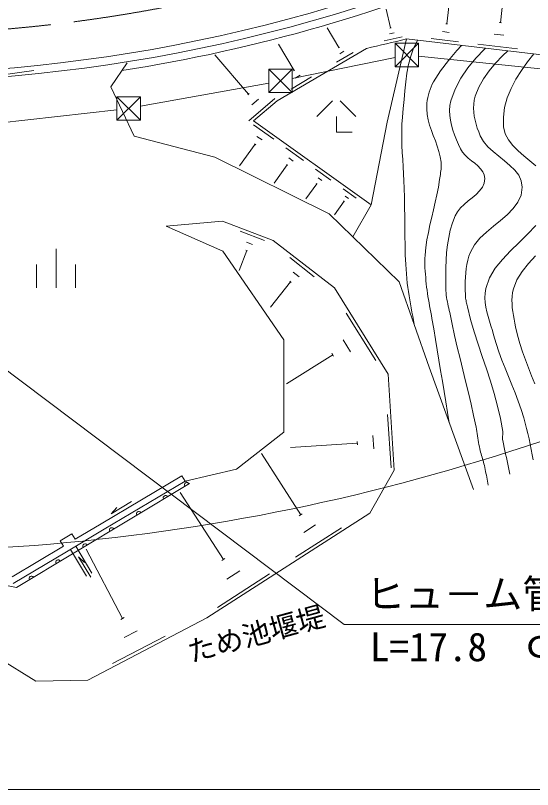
# Model space of a CAD drawing. Units: millimetres, scale not verified. Extents: x 40000 to 680000, y 20000 to 380000.
# Drawn here: x 230897 to 263911, y 205000 to 254453 of the extents above; entities that cross this region are included whole.
import ezdxf
from ezdxf.enums import TextEntityAlignment as Align

# ---------------------------------------------------------------- set-up
doc = ezdxf.new("R2010")
doc.units = ezdxf.units.MM
doc.header["$LTSCALE"] = 1000
doc.linetypes.add('CHAIN', pattern=[18.5, 12, -1.5, 3.5, -1.5])
for name, color, linetype, lineweight in [('M-BGD', 7, 'Continuous', 13), ('M-BMK', 2, 'CHAIN', 13), ('M-BMK-ROW', 30, 'Continuous', 13), ('M-STR-HTXT', 7, 'Continuous', 13), ('M-TTL-BAND', 7, 'Continuous', 13)]:
    doc.layers.add(name, color=color, linetype=linetype, lineweight=lineweight)
doc.styles.add('ＭＳ ゴシック', font='')
doc.styles.get('ＭＳ ゴシック').set_extended_font_data('MS Gothic')

msp = doc.modelspace()

# ---------------------------------------------------------------- linework, layer by layer
at = {"layer": 'M-BGD'}
for p, q in [((261861, 253992), (262313, 257816)), ((258436, 253920), (258734, 256437)), ((254848, 253656), (254565, 254847)), ((258382, 253926), (258491, 253913)), ((261781, 254002), (261940, 253983)), ((251549, 252405), (250806, 253668)), ((255075, 253342), (254785, 253274)), ((254884, 253664), (254811, 253647)), ((258155, 253420), (258593, 253368)), ((261454, 253269), (262088, 253194)), ((255592, 253097), (254432, 252823)), ((254621, 247633), (255865, 252956)), ((265392, 251830), (255865, 252956)), ((257436, 252972), (259188, 252765)), ((253301, 252349), (247604, 249002)), ((248684, 250932), (247698, 252610)), ((251582, 252424), (251516, 252385)), ((260412, 252620), (262949, 252320)), ((245776, 249430), (243622, 251946)), ((252450, 252081), (251393, 251460)), ((251867, 252165), (251603, 252010)), ((236979, 249886), (238023, 251431)), ((226322, 250151), (232062, 250935)), ((248725, 250957), (248643, 250908)), ((249807, 250529), (248490, 249754)), ((249081, 250634), (248751, 250440)), ((238475, 246733), (236979, 249886)), ((245828, 249474), (245724, 249385)), ((247461, 249143), (245798, 247720)), ((246411, 249109), (245995, 248753)), ((246100, 247716), (247604, 249002)), ((251137, 248993), (250137, 247993)), ((251637, 248993), (252637, 247993)), ((251387, 247993), (251387, 246993)), ((246100, 247716), (253615, 242350)), ((246105, 247466), (247402, 246541)), ((253615, 242350), (254621, 247633)), ((251888, 215533), (210239, 246942)), ((251387, 246993), (252387, 246993)), ((243634, 245402), (238475, 246733)), ((246313, 246730), (246638, 246499)), ((246198, 246225), (245209, 244840)), ((246157, 246254), (246238, 246197)), ((248163, 245997), (249295, 245189)), ((250921, 241782), (243634, 245402)), ((248345, 245354), (248628, 245152)), ((248244, 244914), (247411, 243746)), ((248209, 244939), (248280, 244889)), ((250063, 244640), (251042, 243941)), ((250221, 244084), (250466, 243909)), ((250133, 243703), (249443, 242737)), ((250103, 243725), (250164, 243681)), ((251817, 243388), (252655, 242789)), ((251952, 242912), (252161, 242762)), ((251877, 242586), (251263, 241726)), ((251851, 242604), (251903, 242567)), ((253615, 242350), (252432, 240318)), ((255405, 237438), (250921, 241782)), ((240525, 240993), (244116, 241303)), ((244133, 239386), (240525, 240993)), ((244116, 241303), (247348, 240077)), ((246797, 240072), (245234, 240665)), ((246033, 239825), (245642, 239973)), ((247348, 240077), (251277, 237049)), ((233489, 237046), (233489, 239546)), ((248025, 233725), (244133, 239386)), ((245660, 239431), (245177, 238158)), ((245708, 239412), (245611, 239449)), ((249968, 237761), (248410, 238986)), ((232239, 237046), (232239, 238546)), ((234739, 237046), (234739, 238546)), ((249016, 237753), (248627, 238060)), ((248454, 237439), (247177, 235816)), ((248503, 237401), (248405, 237478)), ((257317, 231974), (255405, 237438)), ((251277, 237049), (254691, 231542)), ((253916, 232402), (252018, 235428)), ((248034, 227828), (248025, 233725)), ((252296, 232967), (251822, 233724)), ((251151, 232776), (248199, 230925)), ((251210, 232681), (251092, 232871)), ((260141, 224164), (257317, 231974)), ((254691, 231542), (255085, 225407)), ((254876, 225549), (254656, 228961)), ((245009, 225476), (248034, 227828)), ((253770, 226763), (253715, 227616)), ((252719, 227123), (248449, 226849)), ((252726, 227017), (252712, 227230)), ((249112, 222547), (246597, 226458)), ((236358, 221974), (241521, 225047)), ((241521, 225047), (241726, 224703)), ((241726, 224703), (245009, 225476)), ((253518, 222648), (255085, 225407)), ((242007, 224560), (230955, 217913)), ((236562, 221630), (241726, 224703)), ((241726, 224703), (242007, 224560)), ((244170, 219699), (241420, 223974)), ((237015, 222624), (238304, 223391)), ((237015, 222624), (237368, 223009)), ((243120, 215961), (253518, 222648)), ((249020, 222487), (249204, 222606)), ((234160, 220194), (236562, 221630)), ((234704, 220985), (236358, 221974)), ((248777, 219837), (251717, 221728)), ((249312, 221428), (250047, 221901)), ((234501, 221333), (233747, 220894)), ((234704, 220985), (234501, 221333)), ((233954, 220538), (233747, 220894)), ((230683, 218583), (233954, 220538)), ((230757, 218161), (234160, 220194)), ((235434, 218626), (234403, 220340)), ((235777, 218831), (234746, 220545)), ((237727, 215927), (235411, 220360)), ((234927, 219857), (235700, 218571)), ((234927, 219857), (235313, 219506)), ((244066, 219632), (244274, 219765)), ((243790, 216630), (247120, 218771)), ((244396, 218432), (245228, 218967)), ((230955, 217913), (228122, 218448)), ((235526, 211995), (243120, 215961)), ((237622, 215872), (237831, 215981)), ((237833, 214704), (238670, 215141)), ((251888, 215533), (270888, 215533)), ((227479, 214843), (232201, 211917)), ((237102, 213043), (240450, 214792)), ((232201, 211917), (235526, 211995))]:
    msp.add_line(p, q, dxfattribs=at)
for points in [[(256356, 234719), (256311, 234981), (256263, 235242), (256215, 235504), (256166, 235766), (256117, 236027), (256070, 236289), (256026, 236551), (255985, 236814), (255948, 237077), (255916, 237341), (255859, 237947), (255817, 238553), (255789, 239161), (255770, 239770), (255758, 240378), (255752, 240988), (255748, 241597), (255743, 242207), (255736, 242816), (255722, 243424), (255704, 243879), (255679, 244333), (255650, 244788), (255620, 245243), (255592, 245697), (255571, 246152), (255559, 246606), (255559, 247060), (255575, 247513), (255611, 247965), (255661, 248518), (255706, 249081), (255753, 249648), (255812, 250215), (255889, 250776), (255995, 251327), (256136, 251861), (256321, 252375), (256558, 252862), (256566, 252874)], [(258599, 228429), (258488, 229096), (258377, 229762), (258266, 230428), (258156, 231095), (258045, 231761), (257934, 232428), (257823, 233094), (257712, 233761), (257601, 234427), (257490, 235094), (257455, 235295), (257419, 235495), (257381, 235696), (257344, 235897), (257306, 236097), (257270, 236298), (257236, 236499), (257205, 236701), (257176, 236903), (257152, 237105), (257130, 237308), (257109, 237510), (257089, 237713), (257071, 237917), (257056, 238120), (257044, 238324), (257037, 238527), (257035, 238730), (257039, 238934), (257050, 239137), (257098, 239626), (257169, 240112), (257259, 240595), (257363, 241077), (257475, 241558), (257590, 242038), (257703, 242519), (257809, 243001), (257904, 243484), (257981, 243970), (257997, 244081), (258014, 244191), (258030, 244302), (258046, 244413), (258059, 244524), (258071, 244635), (258079, 244746), (258082, 244857), (258081, 244968), (258074, 245079), (258023, 245427), (257939, 245770), (257831, 246108), (257708, 246444), (257578, 246779), (257452, 247114), (257337, 247451), (257244, 247790), (257180, 248134), (257155, 248484), (257158, 248663), (257170, 248844), (257191, 249024), (257221, 249204), (257260, 249382), (257308, 249558), (257366, 249730), (257433, 249899), (257510, 250062), (257596, 250219), (258043, 250918), (258539, 251584), (259079, 252218), (259387, 252540)], [(260913, 252359), (260856, 252308), (260286, 251721), (259771, 251102), (259326, 250445), (258964, 249747), (258699, 249002), (258637, 248697), (258614, 248386), (258626, 248072), (258669, 247756), (258739, 247440), (258830, 247127), (258938, 246817), (259059, 246512), (259189, 246214), (259323, 245926), (259451, 245716), (259617, 245525), (259809, 245347), (260016, 245177), (260224, 245009), (260422, 244840), (260597, 244663), (260738, 244473), (260832, 244265), (260867, 244034), (260826, 243746), (260709, 243486), (260533, 243249), (260313, 243026), (260066, 242813), (259806, 242602), (259551, 242387), (259315, 242162), (259114, 241918), (258965, 241651), (258797, 241201), (258663, 240739), (258559, 240269), (258483, 239790), (258429, 239307), (258395, 238819), (258378, 238330), (258373, 237840), (258377, 237353), (258386, 236869), (258393, 236727), (258406, 236586), (258425, 236445), (258447, 236305), (258474, 236165), (258502, 236025), (258532, 235886), (258563, 235746), (258593, 235607), (258622, 235468), (258774, 234733), (258937, 234000), (259107, 233270), (259282, 232540), (259460, 231811), (259638, 231082), (259814, 230352), (259985, 229621), (260149, 228889), (260303, 228155), (260330, 228015), (260354, 227876), (260377, 227736), (260399, 227596), (260420, 227456), (260442, 227315), (260465, 227175), (260490, 227036), (260516, 226897), (260545, 226758), (260571, 226651), (260599, 226545), (260628, 226439), (260659, 226333), (260691, 226228), (260723, 226122), (260754, 226017), (260783, 225911), (260811, 225805), (260837, 225698), (260864, 225574), (260890, 225450), (260916, 225325), (260940, 225201), (260964, 225076), (260986, 224951), (261009, 224826), (261030, 224701), (261052, 224576), (261072, 224450)], [(262343, 252190), (261994, 251870), (261546, 251410), (261137, 250926), (260778, 250414), (260480, 249870), (260252, 249289), (260190, 249044), (260155, 248792), (260145, 248537), (260158, 248279), (260191, 248020), (260241, 247762), (260306, 247506), (260385, 247255), (260473, 247010), (260570, 246772), (260781, 246402), (261064, 246066), (261396, 245755), (261756, 245459), (262121, 245169), (262470, 244876), (262780, 244570), (263030, 244242), (263197, 243881), (263259, 243480), (263187, 242978), (262984, 242526), (262678, 242112), (262295, 241725), (261864, 241354), (261413, 240987), (260968, 240613), (260557, 240220), (260208, 239796), (259949, 239332), (259854, 239077), (259779, 238817), (259720, 238551), (259676, 238282), (259646, 238009), (259627, 237733), (259617, 237457), (259614, 237181), (259616, 236906), (259622, 236633), (259625, 236553), (259632, 236473), (259642, 236394), (259655, 236314), (259669, 236235), (259685, 236156), (259702, 236078), (259720, 235999), (259738, 235921), (259755, 235842), (259955, 235039), (260185, 234243), (260436, 233452), (260699, 232664), (260964, 231877), (261223, 231088), (261465, 230296), (261683, 229499), (261866, 228695), (262006, 227881), (262012, 227822), (262013, 227764), (262012, 227705), (262008, 227646), (262004, 227587), (262000, 227528), (261997, 227469), (261997, 227410), (262000, 227352), (262008, 227294), (262049, 227078), (262095, 226862), (262142, 226647), (262191, 226432), (262241, 226217), (262290, 226003), (262338, 225788), (262384, 225572), (262427, 225356), (262466, 225139)], [(263997, 251995), (263595, 251492), (263200, 250944), (262845, 250376), (262540, 249790), (262298, 249190), (262130, 248579), (262049, 247959), (262066, 247332), (262173, 246897), (262375, 246505), (262654, 246147), (262987, 245812), (263355, 245491), (263738, 245174), (264114, 244851)], [(264115, 241027), (263599, 240482), (263052, 239950), (262504, 239419), (261987, 238873), (261532, 238300), (261170, 237684), (260933, 237012), (260885, 236717), (260873, 236421), (260891, 236123), (260935, 235824), (260999, 235525), (261078, 235226), (261165, 234927), (261256, 234630), (261346, 234335), (261427, 234043), (261584, 233501), (261761, 232966), (261956, 232436), (262163, 231910), (262375, 231386), (262589, 230862), (262799, 230337), (263001, 229809), (263187, 229276), (263355, 228737), (263447, 228406), (263533, 228073), (263613, 227739), (263689, 227403), (263761, 227067), (263831, 226730), (263898, 226392), (263963, 226054)], [(264093, 239105), (263647, 238616), (263246, 238105), (262919, 237564), (262693, 236979), (262641, 236744), (262610, 236505), (262599, 236263), (262603, 236020), (262621, 235775), (262651, 235530), (262689, 235286), (262732, 235042), (262780, 234800), (262828, 234561), (262950, 234025), (263098, 233496), (263267, 232972), (263453, 232453), (263650, 231937), (263855, 231424), (264063, 230911)]]:
    msp.add_lwpolyline(points, dxfattribs=at)
for centre, radius, start, end in [((221698, 353210), 102500, 266.82829, 293.31579), ((221698, 353210), 103020, 266.82829, 293.31579), ((221698, 353210), 103520, 278.88421, 293.31579), ((230466, 354495), 104668, 282.60147, 284.04401), ((241837, 224460), 150, 31.0257, 211.0257), ((240481, 223642), 150, 31.0257, 211.0257), ((238767, 222612), 150, 31.0257, 211.0257), ((237053, 221581), 150, 31.0257, 211.0257), ((235340, 220550), 150, 31.0257, 211.0257), ((233626, 219519), 150, 31.0257, 211.0257), ((231912, 218488), 150, 31.0257, 211.0257)]:
    msp.add_arc(centre, radius, start, end, dxfattribs=at)
at = {"layer": 'M-BMK'}
msp.add_arc((221698, 353210), 100000, 266.82847, 293.31576, dxfattribs=at)
at = {"layer": 'M-BMK-ROW'}
for p, q in [((255136, 251174), (255136, 252674)), ((255136, 252674), (256636, 252674)), ((256636, 252674), (255136, 251174)), ((256636, 251174), (255136, 252674)), ((256636, 252674), (256636, 251174)), ((248571, 250426), (255136, 251770)), ((256636, 251847), (265041, 250984)), ((247071, 249523), (247071, 251023)), ((247071, 251023), (248571, 251023)), ((248571, 251023), (247071, 249523)), ((248571, 249523), (247071, 251023)), ((248571, 251023), (248571, 249523)), ((256636, 251174), (255136, 251174)), ((238870, 248651), (247071, 250137)), ((237370, 247766), (237370, 249266)), ((237370, 249266), (238870, 249266)), ((238870, 249266), (237370, 247766)), ((238870, 247766), (237370, 249266)), ((238870, 249266), (238870, 247766)), ((248571, 249523), (247071, 249523)), ((227839, 247351), (237370, 248431)), ((238870, 247766), (237370, 247766))]:
    msp.add_line(p, q, dxfattribs=at)
at = {"layer": 'M-STR-HTXT'}
msp.add_arc((221698, 353210), 133020, 264.6438, 293.25488, dxfattribs=at)
at = {"layer": 'M-TTL-BAND'}
msp.add_line((40000, 205000), (579000, 205000), dxfattribs=at)

# ---------------------------------------------------------------- texts
at = {"layer": 'M-BGD', "style": 'ＭＳ ゴシック'}
msp.add_text('ヒュ－ム管', height=1833, dxfattribs=at).set_placement((253263, 216033), align=Align.BOTTOM_LEFT)
msp.add_text('ため池堰堤', height=1320, rotation=15.366, dxfattribs=at).set_placement((246542, 213928), align=Align.BOTTOM_CENTER)
msp.add_text('L=17.8\u3000Φ800', height=1833, dxfattribs=at).set_placement((261388, 215033), align=Align.TOP_CENTER)

doc.saveas('drawing.dxf')
